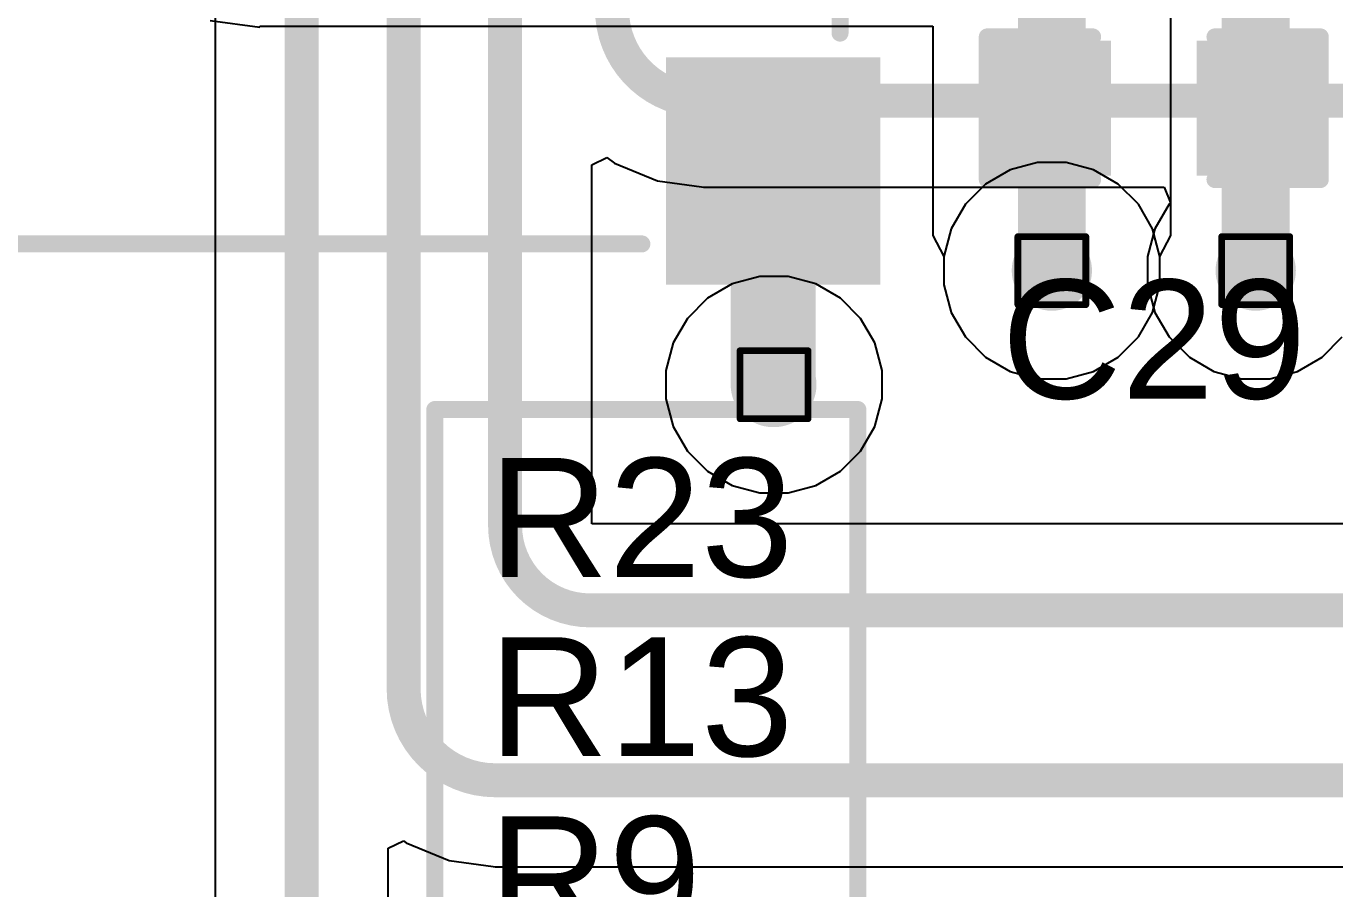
# Model space of a CAD drawing. Header units: inches. Extents: x -9 to 196, y -9 to 68.
# Drawn here: x 3.78 to 13.56, y 1.54 to 7.99 of the extents above; entities that cross this region are included whole.
import ezdxf

# ---------------------------------------------------------------- set-up
doc = ezdxf.new("R2010")
doc.units = ezdxf.units.IN
for name, color, linetype in [('Bottom Layer', 5, 'Continuous'), ('Drill Drawing', 1, 'Continuous'), ('Ground', 16, 'Continuous'), ('Power 3V3', 76, 'Continuous'), ('Top Layer', 1, 'Continuous'), ('Top Overlay', 2, 'Continuous'), ('Top Paste', 8, 'Continuous'), ('Top Solder', 216, 'Continuous'), ('Via Holes', 16, 'Continuous')]:
    doc.layers.add(name, color=color, linetype=linetype)
doc.styles.add('Arial', font='', dxfattribs={"height": 0.2})
doc.styles.get('Arial').set_extended_font_data('Arial')

# ---------------------------------------------------------------- blocks, each defined once
blk = doc.blocks.new('GT_TF003_H0185_01_28')
at = {"layer": 'Top Layer'}
blk.add_hatch(color=1, dxfattribs=at).paths.add_polyline_path([(6.0499879, 3.7499798), (6.0499879, 5.2499768), (7.6499847, 5.2499768), (7.6499847, 3.7499798)])
at = {"layer": 'Top Paste'}
blk.add_hatch(color=8, dxfattribs=at).paths.add_polyline_path([(6.0499879, 3.7499798), (6.0499879, 5.2499768), (7.6499847, 5.2499768), (7.6499847, 3.7499798)])
at = {"layer": 'Top Solder'}
blk.add_hatch(color=216, dxfattribs=at).paths.add_polyline_path([(5.9991879, 3.6991798), (5.9991879, 5.3007768), (7.7007847, 5.3007768), (7.7007847, 3.6991798)])
at = {"layer": 'Top Overlay'}
for points in [[(5.8189749, 5.0000027, 0.127, 0.127, 0), (2.8311475, 5.0000027, 0.127, 0.127, 0)], [(7.394968700000001, -3.7687885, 0.127, 0.127, 0), (7.394968700000001, 3.5189033, 0.127, 0.127, 0)]]:
    blk.add_lwpolyline(points, format="xyseb", dxfattribs=at)
for points in [[(5.7872249, 5.0000027, 0.0635, 0.0635, 1), (5.850724899999999, 5.0000027, 0.0635, 0.0635, 1)], [(7.363218699999999, 3.5189033, 0.0635, 0.0635, 1), (7.426718699999999, 3.5189033, 0.0635, 0.0635, 1)]]:
    blk.add_lwpolyline(points, format="xyseb", close=True, dxfattribs=at)
blk = doc.blocks.new('C___0603_35')
at = {"layer": 'Top Layer'}
for points in [[(-0.3809999999999999, 0.4445), (-0.3809999999999999, -0.4445), (-1.143, -0.4445), (-1.143, 0.4445)], [(1.143, 0.4445), (1.143, -0.4445), (0.3809999999999999, -0.4445), (0.3809999999999999, 0.4445)]]:
    blk.add_hatch(color=1, dxfattribs=at).paths.add_polyline_path(points)
at = {"layer": 'Top Paste'}
for points in [[(-0.3809999999999999, 0.4445), (-0.3809999999999999, -0.4445), (-1.143, -0.4445), (-1.143, 0.4445)], [(1.143, 0.4445), (1.143, -0.4445), (0.3809999999999999, -0.4445), (0.3809999999999999, 0.4445)]]:
    blk.add_hatch(color=8, dxfattribs=at).paths.add_polyline_path(points)
at = {"layer": 'Top Solder'}
for points in [[(-0.3210001199999999, 0.50449988), (-0.3210001199999999, -0.50449988), (-1.20299988, -0.50449988), (-1.20299988, 0.50449988)], [(1.20299988, 0.50449988), (1.20299988, -0.50449988), (0.3210001199999999, -0.50449988), (0.3210001199999999, 0.50449988)]]:
    blk.add_hatch(color=216, dxfattribs=at).paths.add_polyline_path(points)
at = {"layer": 'Top Overlay'}
for points in [[(-1.24460254, 0.5333974599999999, 0.127, 0.127, 0), (-1.24460508, -0.5334, 0.127, 0.127, 0)], [(-0.45720254, 0.5333974599999999, 0.127, 0.127, 0), (-1.24460254, 0.5333974599999999, 0.127, 0.127, 0)], [(1.2446, 0.5334, 0.127, 0.127, 0), (0.4571999999999999, 0.5334, 0.127, 0.127, 0)], [(1.2446, 0.5334, 0.127, 0.127, 0), (1.2446, -0.5333974599999999, 0.127, 0.127, 0)], [(-0.45720254, -0.5333974599999999, 0.127, 0.127, 0), (-1.24460508, -0.5334, 0.127, 0.127, 0)], [(1.2446, -0.5333974599999999, 0.127, 0.127, 0), (0.4571999999999999, -0.5333974599999999, 0.127, 0.127, 0)]]:
    blk.add_lwpolyline(points, format="xyseb", dxfattribs=at)
for points in [[(-1.27635254, 0.5333974599999999, 0.0635, 0.0635, 1), (-1.21285254, 0.5333974599999999, 0.0635, 0.0635, 1)], [(-1.27635254, 0.5333974599999999, 0.0635, 0.0635, 1), (-1.21285254, 0.5333974599999999, 0.0635, 0.0635, 1)], [(-0.4889525399999999, 0.5333974599999999, 0.0635, 0.0635, 1), (-0.42545254, 0.5333974599999999, 0.0635, 0.0635, 1)], [(0.42545, 0.5334, 0.0635, 0.0635, 1), (0.4889499999999999, 0.5334, 0.0635, 0.0635, 1)], [(1.21285, 0.5334, 0.0635, 0.0635, 1), (1.27635, 0.5334, 0.0635, 0.0635, 1)], [(1.21285, 0.5334, 0.0635, 0.0635, 1), (1.27635, 0.5334, 0.0635, 0.0635, 1)], [(-1.27635508, -0.5334, 0.0635, 0.0635, 1), (-1.21285508, -0.5334, 0.0635, 0.0635, 1)], [(-1.27635508, -0.5334, 0.0635, 0.0635, 1), (-1.21285508, -0.5334, 0.0635, 0.0635, 1)], [(-0.4889525399999999, -0.5333974599999999, 0.0635, 0.0635, 1), (-0.42545254, -0.5333974599999999, 0.0635, 0.0635, 1)], [(0.42545, -0.5333974599999999, 0.0635, 0.0635, 1), (0.4889499999999999, -0.5333974599999999, 0.0635, 0.0635, 1)], [(1.21285, -0.5333974599999999, 0.0635, 0.0635, 1), (1.27635, -0.5333974599999999, 0.0635, 0.0635, 1)], [(1.21285, -0.5333974599999999, 0.0635, 0.0635, 1), (1.27635, -0.5333974599999999, 0.0635, 0.0635, 1)]]:
    blk.add_lwpolyline(points, format="xyseb", close=True, dxfattribs=at)

msp = doc.modelspace()

# ---------------------------------------------------------------- hatches: boundary and pattern name
at = {"layer": 'Bottom Layer'}
h = msp.add_hatch(color=5, dxfattribs=at)
edge = h.paths.add_edge_path()
edge.add_arc((11.44931162, 6.161387219999999), 0.2999994, 0, 360)
h = msp.add_hatch(color=5, dxfattribs=at)
edge = h.paths.add_edge_path()
edge.add_arc((12.97310842, 6.161387219999999), 0.2999994, 0, 360)
h = msp.add_hatch(color=5, dxfattribs=at)
edge = h.paths.add_edge_path()
edge.add_arc((9.372599999999998, 5.308599999999999), 0.2999994, 0, 360)
at = {"layer": 'Ground'}
h = msp.add_hatch(color=16, dxfattribs=at)
edge = h.paths.add_edge_path()
edge.add_arc((11.44931162, 6.161387219999999), 0.2999994, 0, 360)
h = msp.add_hatch(color=16, dxfattribs=at)
edge = h.paths.add_edge_path()
edge.add_arc((12.97310842, 6.161387219999999), 0.2999994, 0, 360)
h = msp.add_hatch(color=16, dxfattribs=at)
edge = h.paths.add_edge_path()
edge.add_arc((9.372599999999998, 5.308599999999999), 0.2999994, 0, 360)
at = {"layer": 'Power 3V3'}
h = msp.add_hatch(color=76, dxfattribs=at)
edge = h.paths.add_edge_path()
edge.add_arc((11.44931162, 6.161387219999999), 0.2999994, 0, 360)
h = msp.add_hatch(color=76, dxfattribs=at)
edge = h.paths.add_edge_path()
edge.add_arc((12.97310842, 6.161387219999999), 0.2999994, 0, 360)
h = msp.add_hatch(color=76, dxfattribs=at)
edge = h.paths.add_edge_path()
edge.add_arc((9.372599999999998, 5.308599999999999), 0.2999994, 0, 360)
at = {"layer": 'Top Layer'}
h = msp.add_hatch(color=1, dxfattribs=at)
edge = h.paths.add_edge_path()
edge.add_arc((11.44931162, 6.161387219999999), 0.2999994, 0, 360)
h = msp.add_hatch(color=1, dxfattribs=at)
edge = h.paths.add_edge_path()
edge.add_arc((12.97310842, 6.161387219999999), 0.2999994, 0, 360)
h = msp.add_hatch(color=1, dxfattribs=at)
edge = h.paths.add_edge_path()
edge.add_arc((9.372599999999998, 5.308599999999999), 0.2999994, 0, 360)
at = {"layer": 'Via Holes'}
h = msp.add_hatch(color=7, dxfattribs=at)
edge = h.paths.add_edge_path()
edge.add_arc((11.44931162, 6.161387219999999), 0.1499997, 0, 360)
h = msp.add_hatch(color=7, dxfattribs=at)
edge = h.paths.add_edge_path()
edge.add_arc((12.97310842, 6.161387219999999), 0.1499997, 0, 360)
h = msp.add_hatch(color=7, dxfattribs=at)
edge = h.paths.add_edge_path()
edge.add_arc((9.372599999999998, 5.308599999999999), 0.1499997, 0, 360)

# ---------------------------------------------------------------- linework, layer by layer
at = {"layer": 'Bottom Layer'}
for p, q in [((11.34293642, 6.96938662), (11.13743518, 6.91432196)), ((11.55568682, 6.96938662), (11.34293642, 6.96938662)), ((11.76118806, 6.91432196), (11.55568682, 6.96938662)), ((11.13743518, 6.91432196), (10.95318866, 6.807946759999999)), ((11.94543458, 6.807946759999999), (11.76118806, 6.91432196)), ((10.95318866, 6.807946759999999), (10.80275208, 6.65751018)), ((12.09587116, 6.65751018), (11.94543458, 6.807946759999999)), ((10.80275208, 6.65751018), (10.69637688, 6.47326366)), ((12.20224636, 6.47326366), (12.09587116, 6.65751018)), ((10.69637688, 6.47326366), (10.64131222, 6.26776242)), ((12.25731102, 6.26776242), (12.20224636, 6.47326366)), ((10.64131222, 6.26776242), (10.64131222, 6.055012019999999)), ((12.25731102, 6.055012019999999), (12.25731102, 6.26776242)), ((10.64131222, 6.055012019999999), (10.69637688, 5.849510779999999)), ((12.20224636, 5.849510779999999), (12.25731102, 6.055012019999999)), ((10.69637688, 5.849510779999999), (10.80275208, 5.665264259999999)), ((12.09587116, 5.665264259999999), (12.20224636, 5.849510779999999)), ((10.80275208, 5.665264259999999), (10.95318866, 5.51482768)), ((11.94543458, 5.51482768), (12.09587116, 5.665264259999999)), ((10.95318866, 5.51482768), (11.13743518, 5.408452479999999)), ((11.76118806, 5.408452479999999), (11.94543458, 5.51482768)), ((11.13743518, 5.408452479999999), (11.34293642, 5.353387819999999)), ((11.55568682, 5.353387819999999), (11.76118806, 5.408452479999999)), ((11.34293642, 5.353387819999999), (11.55568682, 5.353387819999999))]:
    msp.add_line(p, q, dxfattribs=at)
at = {"layer": 'Drill Drawing'}
for points in [[(11.19531162, 6.415387219999999, 0.0508, 0.0508, 0), (11.70331162, 6.415387219999999, 0.0508, 0.0508, 0)], [(11.19531162, 5.90738722, 0.0508, 0.0508, 0), (11.19531162, 6.415387219999999, 0.0508, 0.0508, 0)], [(11.70331162, 5.90738722, 0.0508, 0.0508, 0), (11.70331162, 6.415387219999999, 0.0508, 0.0508, 0)], [(12.71910842, 6.415387219999999, 0.0508, 0.0508, 0), (13.22710842, 6.415387219999999, 0.0508, 0.0508, 0)], [(12.71910842, 5.90738722, 0.0508, 0.0508, 0), (12.71910842, 6.415387219999999, 0.0508, 0.0508, 0)], [(13.22710842, 5.90738722, 0.0508, 0.0508, 0), (13.22710842, 6.415387219999999, 0.0508, 0.0508, 0)], [(11.19531162, 5.90738722, 0.0508, 0.0508, 0), (11.70331162, 5.90738722, 0.0508, 0.0508, 0)], [(12.71910842, 5.90738722, 0.0508, 0.0508, 0), (13.22710842, 5.90738722, 0.0508, 0.0508, 0)], [(9.118599999999999, 5.5626, 0.0508, 0.0508, 0), (9.6266, 5.5626, 0.0508, 0.0508, 0)], [(9.118599999999999, 5.0546, 0.0508, 0.0508, 0), (9.118599999999999, 5.5626, 0.0508, 0.0508, 0)], [(9.6266, 5.0546, 0.0508, 0.0508, 0), (9.6266, 5.5626, 0.0508, 0.0508, 0)], [(9.118599999999999, 5.0546, 0.0508, 0.0508, 0), (9.6266, 5.0546, 0.0508, 0.0508, 0)]]:
    msp.add_lwpolyline(points, format="xyseb", dxfattribs=at)
for points in [[(11.18261162, 6.415387219999999, 0.0254, 0.0254, 1), (11.20801162, 6.415387219999999, 0.0254, 0.0254, 1)], [(11.18261162, 6.415387219999999, 0.0254, 0.0254, 1), (11.20801162, 6.415387219999999, 0.0254, 0.0254, 1)], [(11.69061162, 6.415387219999999, 0.0254, 0.0254, 1), (11.71601162, 6.415387219999999, 0.0254, 0.0254, 1)], [(11.69061162, 6.415387219999999, 0.0254, 0.0254, 1), (11.71601162, 6.415387219999999, 0.0254, 0.0254, 1)], [(12.70640842, 6.415387219999999, 0.0254, 0.0254, 1), (12.73180842, 6.415387219999999, 0.0254, 0.0254, 1)], [(12.70640842, 6.415387219999999, 0.0254, 0.0254, 1), (12.73180842, 6.415387219999999, 0.0254, 0.0254, 1)], [(13.21440842, 6.415387219999999, 0.0254, 0.0254, 1), (13.23980842, 6.415387219999999, 0.0254, 0.0254, 1)], [(13.21440842, 6.415387219999999, 0.0254, 0.0254, 1), (13.23980842, 6.415387219999999, 0.0254, 0.0254, 1)], [(11.18261162, 5.90738722, 0.0254, 0.0254, 1), (11.20801162, 5.90738722, 0.0254, 0.0254, 1)], [(11.18261162, 5.90738722, 0.0254, 0.0254, 1), (11.20801162, 5.90738722, 0.0254, 0.0254, 1)], [(11.69061162, 5.90738722, 0.0254, 0.0254, 1), (11.71601162, 5.90738722, 0.0254, 0.0254, 1)], [(11.69061162, 5.90738722, 0.0254, 0.0254, 1), (11.71601162, 5.90738722, 0.0254, 0.0254, 1)], [(12.70640842, 5.90738722, 0.0254, 0.0254, 1), (12.73180842, 5.90738722, 0.0254, 0.0254, 1)], [(12.70640842, 5.90738722, 0.0254, 0.0254, 1), (12.73180842, 5.90738722, 0.0254, 0.0254, 1)], [(13.21440842, 5.90738722, 0.0254, 0.0254, 1), (13.23980842, 5.90738722, 0.0254, 0.0254, 1)], [(13.21440842, 5.90738722, 0.0254, 0.0254, 1), (13.23980842, 5.90738722, 0.0254, 0.0254, 1)], [(9.105899999999998, 5.5626, 0.0254, 0.0254, 1), (9.1313, 5.5626, 0.0254, 0.0254, 1)], [(9.105899999999998, 5.5626, 0.0254, 0.0254, 1), (9.1313, 5.5626, 0.0254, 0.0254, 1)], [(9.6139, 5.5626, 0.0254, 0.0254, 1), (9.6393, 5.5626, 0.0254, 0.0254, 1)], [(9.6139, 5.5626, 0.0254, 0.0254, 1), (9.6393, 5.5626, 0.0254, 0.0254, 1)], [(9.105899999999998, 5.0546, 0.0254, 0.0254, 1), (9.1313, 5.0546, 0.0254, 0.0254, 1)], [(9.105899999999998, 5.0546, 0.0254, 0.0254, 1), (9.1313, 5.0546, 0.0254, 0.0254, 1)], [(9.6139, 5.0546, 0.0254, 0.0254, 1), (9.6393, 5.0546, 0.0254, 0.0254, 1)], [(9.6139, 5.0546, 0.0254, 0.0254, 1), (9.6393, 5.0546, 0.0254, 0.0254, 1)]]:
    msp.add_lwpolyline(points, format="xyseb", close=True, dxfattribs=at)
at = {"layer": 'Ground'}
for p, q in [((11.34293642, 6.96938662), (11.13743518, 6.91432196)), ((11.55568682, 6.96938662), (11.34293642, 6.96938662)), ((11.76118806, 6.91432196), (11.55568682, 6.96938662)), ((11.13743518, 6.91432196), (10.95318866, 6.807946759999999)), ((11.94543458, 6.807946759999999), (11.76118806, 6.91432196)), ((10.95318866, 6.807946759999999), (10.80275208, 6.65751018)), ((12.09587116, 6.65751018), (11.94543458, 6.807946759999999)), ((10.80275208, 6.65751018), (10.69637688, 6.47326366)), ((12.20224636, 6.47326366), (12.09587116, 6.65751018)), ((10.69637688, 6.47326366), (10.64131222, 6.26776242)), ((12.25731102, 6.26776242), (12.20224636, 6.47326366)), ((10.64131222, 6.26776242), (10.64131222, 6.055012019999999)), ((12.25731102, 6.055012019999999), (12.25731102, 6.26776242)), ((10.64131222, 6.055012019999999), (10.69637688, 5.849510779999999)), ((12.20224636, 5.849510779999999), (12.25731102, 6.055012019999999)), ((10.69637688, 5.849510779999999), (10.80275208, 5.665264259999999)), ((12.09587116, 5.665264259999999), (12.20224636, 5.849510779999999)), ((10.80275208, 5.665264259999999), (10.95318866, 5.51482768)), ((11.94543458, 5.51482768), (12.09587116, 5.665264259999999)), ((10.95318866, 5.51482768), (11.13743518, 5.408452479999999)), ((11.76118806, 5.408452479999999), (11.94543458, 5.51482768)), ((11.13743518, 5.408452479999999), (11.34293642, 5.353387819999999)), ((11.55568682, 5.353387819999999), (11.76118806, 5.408452479999999)), ((11.34293642, 5.353387819999999), (11.55568682, 5.353387819999999))]:
    msp.add_line(p, q, dxfattribs=at)
at = {"layer": 'Power 3V3'}
for p, q in [((5.194559079999999, 13.22140358), (5.194559079999999, 0.57370472)), ((8.0097249, 6.951771719999999), (8.12362866, 7.00794382)), ((8.0097249, 4.268828139999999), (8.0097249, 6.951771719999999)), ((8.12362866, 7.00794382), (8.18026558, 6.96448442)), ((8.18026558, 6.96448442), (8.50114886, 6.8315713)), ((8.50114886, 6.8315713), (8.82974866, 6.78831002)), ((8.82974866, 6.78831002), (8.84549666, 6.7851782)), ((8.84549666, 6.7851782), (12.28828124, 6.7851782)), ((12.28828124, 6.7851782), (12.33688414, 6.66784544)), ((12.32654888, 6.65751018), (12.22017368, 6.47326366)), ((12.33688414, 6.66784544), (12.32654888, 6.65751018)), ((12.22017368, 6.47326366), (12.16510902, 6.26776242)), ((12.16510902, 6.26776242), (12.16510902, 6.055012019999999)), ((9.2662248, 6.116599399999999), (9.06072356, 6.06153474)), ((9.4789752, 6.116599399999999), (9.2662248, 6.116599399999999)), ((9.68447644, 6.06153474), (9.4789752, 6.116599399999999)), ((9.06072356, 6.06153474), (8.87647704, 5.955159539999999)), ((9.86872296, 5.955159539999999), (9.68447644, 6.06153474)), ((12.16510902, 6.055012019999999), (12.22017368, 5.849510779999999)), ((8.87647704, 5.955159539999999), (8.726040459999998, 5.804722959999999)), ((10.01915954, 5.804722959999999), (9.86872296, 5.955159539999999)), ((8.726040459999998, 5.804722959999999), (8.61966526, 5.620476439999999)), ((10.12553474, 5.620476439999999), (10.01915954, 5.804722959999999)), ((12.22017368, 5.849510779999999), (12.32654888, 5.665264259999999)), ((8.61966526, 5.620476439999999), (8.5646006, 5.4149752)), ((10.1805994, 5.4149752), (10.12553474, 5.620476439999999)), ((12.32654888, 5.665264259999999), (12.47698546, 5.51482768)), ((13.46923138, 5.51482768), (13.61966796, 5.665264259999999)), ((12.47698546, 5.51482768), (12.66123198, 5.408452479999999)), ((13.28498486, 5.408452479999999), (13.46923138, 5.51482768)), ((8.5646006, 5.4149752), (8.5646006, 5.2022248)), ((10.1805994, 5.2022248), (10.1805994, 5.4149752)), ((12.66123198, 5.408452479999999), (12.86673322, 5.353387819999999)), ((13.07948362, 5.353387819999999), (13.28498486, 5.408452479999999)), ((12.86673322, 5.353387819999999), (13.07948362, 5.353387819999999)), ((8.5646006, 5.2022248), (8.61966526, 4.99672356)), ((10.12553474, 4.99672356), (10.1805994, 5.2022248)), ((8.61966526, 4.99672356), (8.726040459999998, 4.81247704)), ((10.01915954, 4.81247704), (10.12553474, 4.99672356)), ((8.726040459999998, 4.81247704), (8.87647704, 4.66204046)), ((9.86872296, 4.66204046), (10.01915954, 4.81247704)), ((8.87647704, 4.66204046), (9.06072356, 4.55566526)), ((9.68447644, 4.55566526), (9.86872296, 4.66204046)), ((9.06072356, 4.55566526), (9.2662248, 4.5006006)), ((9.2662248, 4.5006006), (9.4789752, 4.5006006)), ((9.4789752, 4.5006006), (9.68447644, 4.55566526)), ((19.88422236, 4.268828139999999), (8.0097249, 4.268828139999999)), ((6.489440919999999, 1.8424652), (6.603344679999999, 1.8986373)), ((6.603344679999999, 1.8986373), (6.62325828, 1.88335666)), ((6.62325828, 1.88335666), (6.94434222, 1.75035972)), ((6.489440919999999, 0.57370472), (6.489440919999999, 1.8424652)), ((6.94434222, 1.75035972), (7.273272219999999, 1.70705526)), ((7.273272219999999, 1.70705526), (7.28890592, 1.7039463)), ((7.28890592, 1.7039463), (19.88422236, 1.7039463))]:
    msp.add_line(p, q, dxfattribs=at)
for points in [[(6.604, 3.03629314, 0.254, 0.254, 0), (6.604, 23.2321989, 0.254, 0.254, 0)], [(7.362283979999999, 4.256618359999999, 0.254, 0.254, 0), (7.362283979999999, 22.69496858, 0.254, 0.254, 0)], [(5.842, 0.57370472, 0.254, 0.254, 0), (5.842, 13.716, 0.254, 0.254, 0)], [(8.84549666, 7.43261912, 0.254, 0.254, -0.4142135623730951), (8.16141624, 8.116699539999999, 0.254, 0.254, 0)], [(8.84549666, 7.43261912, 0.254, 0.254, 0), (20.70824916, 7.43261912, 0.254, 0.254, 0)], [(7.997515119999999, 3.621387219999999, 0.254, 0.254, -0.4142135623730951), (7.362283979999999, 4.256618359999999, 0.254, 0.254, 0)], [(7.997515119999999, 3.621387219999999, 0.254, 0.254, 0), (20.37881624, 3.621387219999999, 0.254, 0.254, 0)], [(7.28890592, 2.35138722, 0.254, 0.254, -0.4142135623730951), (6.604, 3.03629314, 0.254, 0.254, 0)], [(7.28890592, 2.35138722, 0.254, 0.254, 0), (20.37881878, 2.35138722, 0.254, 0.254, 0)]]:
    msp.add_lwpolyline(points, format="xyseb", dxfattribs=at)
for points in [[(8.781996659999999, 7.43261912, 0.127, 0.127, 1), (8.90899666, 7.43261912, 0.127, 0.127, 1)], [(8.781996659999999, 7.43261912, 0.127, 0.127, 1), (8.90899666, 7.43261912, 0.127, 0.127, 1)], [(7.29878398, 4.256618359999999, 0.127, 0.127, 1), (7.425783979999999, 4.256618359999999, 0.127, 0.127, 1)], [(7.29878398, 4.256618359999999, 0.127, 0.127, 1), (7.425783979999999, 4.256618359999999, 0.127, 0.127, 1)], [(7.93401512, 3.621387219999999, 0.127, 0.127, 1), (8.06101512, 3.621387219999999, 0.127, 0.127, 1)], [(7.93401512, 3.621387219999999, 0.127, 0.127, 1), (8.06101512, 3.621387219999999, 0.127, 0.127, 1)], [(6.5405, 3.03629314, 0.127, 0.127, 1), (6.6675, 3.03629314, 0.127, 0.127, 1)], [(6.5405, 3.03629314, 0.127, 0.127, 1), (6.6675, 3.03629314, 0.127, 0.127, 1)], [(7.22540592, 2.35138722, 0.127, 0.127, 1), (7.35240592, 2.35138722, 0.127, 0.127, 1)], [(7.22540592, 2.35138722, 0.127, 0.127, 1), (7.35240592, 2.35138722, 0.127, 0.127, 1)]]:
    msp.add_lwpolyline(points, format="xyseb", close=True, dxfattribs=at)
at = {"layer": 'Top Layer'}
for p, q in [((12.33831162, 6.42297166), (12.33831162, 8.32796912)), ((5.15808722, 8.03150794), (5.53046392, 7.9824834)), ((5.53046392, 7.9824834), (5.53046392, 7.98821618)), ((5.53046392, 7.98821618), (10.56010842, 7.98821618)), ((10.56010842, 7.98821618), (10.56010842, 7.80429224)), ((10.56010842, 7.80429224), (10.56031162, 7.80429224)), ((10.56031162, 7.80429224), (10.56031162, 6.42297166)), ((10.56031162, 6.42297166), (10.56030908, 6.42297166)), ((10.56030908, 6.42297166), (10.64131222, 6.267759879999999)), ((12.25731102, 6.267759879999999), (12.33831416, 6.42297166)), ((12.33831416, 6.42297166), (12.33831162, 6.42297166)), ((10.64131222, 6.267759879999999), (10.64131222, 6.055012019999999)), ((12.25731102, 6.055012019999999), (12.25731102, 6.267759879999999)), ((10.64131222, 6.055012019999999), (10.69637688, 5.849510779999999)), ((12.20224636, 5.849510779999999), (12.25731102, 6.055012019999999)), ((10.69637688, 5.849510779999999), (10.80275208, 5.665264259999999)), ((12.09587116, 5.665264259999999), (12.20224636, 5.849510779999999)), ((10.80275208, 5.665264259999999), (10.95318866, 5.51482768)), ((11.94543458, 5.51482768), (12.09587116, 5.665264259999999)), ((10.95318866, 5.51482768), (11.13743518, 5.408452479999999)), ((11.76118806, 5.408452479999999), (11.94543458, 5.51482768)), ((11.13743518, 5.408452479999999), (11.34293642, 5.353387819999999)), ((11.55568682, 5.353387819999999), (11.76118806, 5.408452479999999)), ((11.34293642, 5.353387819999999), (11.55568682, 5.353387819999999))]:
    msp.add_line(p, q, dxfattribs=at)
for points in [[(11.44910842, 7.375469119999999, 0.508, 0.508, 0), (11.44910842, 8.75679224, 0.508, 0.508, 0)], [(12.97310842, 6.161387219999999, 0.508, 0.508, 0), (12.97310842, 8.75679224, 0.508, 0.508, 0)], [(11.44910842, 6.161387219999999, 0.508, 0.508, 0), (11.44910842, 7.375469119999999, 0.508, 0.508, 0)], [(9.36599346, 5.308599999999999, 0.635, 0.635, 0), (9.36599346, 6.90600092, 0.635, 0.635, 0)], [(11.44910842, 6.161387219999999, 0.508, 0.508, 0), (11.44931162, 6.161387219999999, 0.508, 0.508, 0)], [(9.36599346, 5.308599999999999, 0.635, 0.635, 0), (9.372599999999998, 5.308599999999999, 0.635, 0.635, 0)]]:
    msp.add_lwpolyline(points, format="xyseb", dxfattribs=at)
for points in [[(11.32210842, 7.375469119999999, 0.254, 0.254, 1), (11.57610842, 7.375469119999999, 0.254, 0.254, 1)], [(11.32210842, 7.375469119999999, 0.254, 0.254, 1), (11.57610842, 7.375469119999999, 0.254, 0.254, 1)], [(9.207243459999999, 6.90600092, 0.3175, 0.3175, 1), (9.52474346, 6.90600092, 0.3175, 0.3175, 1)], [(11.32210842, 6.161387219999999, 0.254, 0.254, 1), (11.57610842, 6.161387219999999, 0.254, 0.254, 1)], [(11.32210842, 6.161387219999999, 0.254, 0.254, 1), (11.57610842, 6.161387219999999, 0.254, 0.254, 1)], [(11.32231162, 6.161387219999999, 0.254, 0.254, 1), (11.57631162, 6.161387219999999, 0.254, 0.254, 1)], [(12.84610842, 6.161387219999999, 0.254, 0.254, 1), (13.10010842, 6.161387219999999, 0.254, 0.254, 1)], [(9.207243459999999, 5.308599999999999, 0.3175, 0.3175, 1), (9.52474346, 5.308599999999999, 0.3175, 0.3175, 1)], [(9.207243459999999, 5.308599999999999, 0.3175, 0.3175, 1), (9.52474346, 5.308599999999999, 0.3175, 0.3175, 1)], [(9.21385, 5.308599999999999, 0.3175, 0.3175, 1), (9.531349999999998, 5.308599999999999, 0.3175, 0.3175, 1)]]:
    msp.add_lwpolyline(points, format="xyseb", close=True, dxfattribs=at)
at = {"layer": 'Top Overlay'}
for points in [[(6.83706786, 5.12294632, 0.127, 0.127, 0), (9.99936278, 5.12294632, 0.127, 0.127, 0)], [(6.83706786, -1.83040274, 0.127, 0.127, 0), (6.83706786, 5.12294632, 0.127, 0.127, 0)], [(9.99936278, -1.83040274, 0.127, 0.127, 0), (9.99936278, 5.12294632, 0.127, 0.127, 0)]]:
    msp.add_lwpolyline(points, format="xyseb", dxfattribs=at)
for points in [[(6.80531786, 5.12294632, 0.0635, 0.0635, 1), (6.868817859999999, 5.12294632, 0.0635, 0.0635, 1)], [(6.80531786, 5.12294632, 0.0635, 0.0635, 1), (6.868817859999999, 5.12294632, 0.0635, 0.0635, 1)], [(9.96761278, 5.12294632, 0.0635, 0.0635, 1), (10.03111278, 5.12294632, 0.0635, 0.0635, 1)], [(9.96761278, 5.12294632, 0.0635, 0.0635, 1), (10.03111278, 5.12294632, 0.0635, 0.0635, 1)]]:
    msp.add_lwpolyline(points, format="xyseb", close=True, dxfattribs=at)

# ---------------------------------------------------------------- block references
for name, p, rotation in [('GT_TF003_H0185_01_28', (4.86601516, 13.75598722), 270), ('C___0603_35', (12.21131162, 7.375469119999999), 180)]:
    msp.add_blockref(name, p, dxfattribs=dict(rotation=rotation))

# ---------------------------------------------------------------- texts
at = {"layer": 'Top Overlay', "style": 'Arial'}
for s, p in [('C29', (11.07348306, 5.20453366)), ('R23', (7.2398128, 3.871462919999999)), ('R13', (7.2398128, 2.5317577)), ('R9', (7.2398128, 1.19205248))]:
    msp.add_text(s, height=0.889, dxfattribs=at).set_placement(p)

doc.saveas('drawing.dxf')
